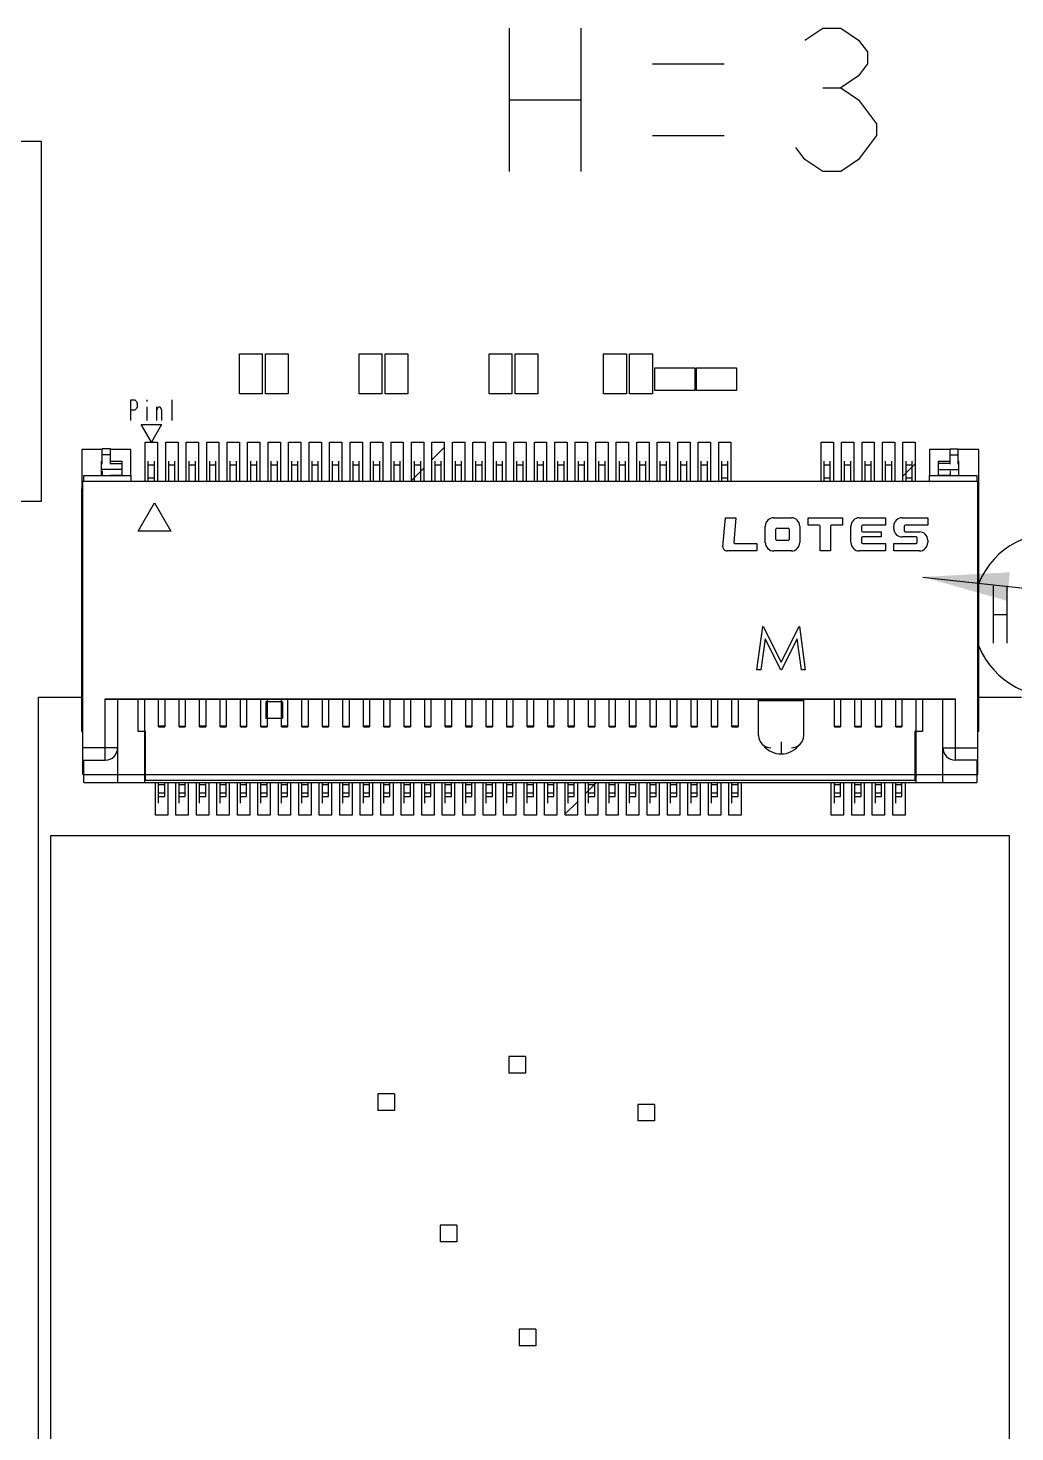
# Model space of a CAD drawing. Header units: millimetres. Extents: x 0 to 841, y 0 to 594.
# Drawn here: x 472.62 to 496.71, y 374.77 to 409.04 of the extents above; entities that cross this region are included whole.
import ezdxf

# ---------------------------------------------------------------- set-up
doc = ezdxf.new("R2010")
doc.units = ezdxf.units.MM
doc.header["$LTSCALE"] = 46.255
doc.layers.get('0').update_dxf_attribs({"linetype": 'CONTINUOUS'})
for name, color, linetype in [('ASSEM_MEM', 7, 'CONTINUOUS'), ('DETAIL', 7, 'CONTINUOUS'), ('TPC12_18', 7, 'CONTINUOUS'), ('TPC12_19', 7, 'CONTINUOUS'), ('TPC12_20', 7, 'CONTINUOUS'), ('TPC12_21', 7, 'CONTINUOUS'), ('TPC12_22', 7, 'CONTINUOUS'), ('TPC12_23', 7, 'CONTINUOUS')]:
    doc.layers.add(name, color=color, linetype=linetype)
doc.styles.get("Standard").update_dxf_attribs({"font": 'txt', "width": 0.8})
doc.dimstyles.get("Standard").update_dxf_attribs({"dimtxt": 3, "dimasz": 2.1, "dimexe": 2, "dimexo": 1, "dimtad": 1, "dimzin": 0, "dimdsep": 46, "dimtxsty": 'STANDARD', "dimblk": '_FILLED', "dimblk1": '_FILLED', "dimblk2": '_FILLED', "dimcen": 0.09, "dimazin": 0, "dimtol": 1, "dimtp": 0.01, "dimtm": 0.01, "dimtfac": 1, "dimtofl": 0, "dimtmove": 0, "dimatfit": 3, "dimldrblk": '_FILLED', "dimfxl": 1, "dimtolj": 1, "dimtzin": 0, "dimarcsym": 0})

# ---------------------------------------------------------------- blocks, each defined once
blk = doc.blocks.new('_FILLED')
at = {"color": 0, "linetype": 'BYBLOCK'}
blk.add_solid([(0, 0), (-1, 0.167), (-1, -0.167)], dxfattribs=at)

msp = doc.modelspace()

# ---------------------------------------------------------------- linework, layer by layer
at = {"layer": 'ASSEM_MEM', "color": 40, "linetype": 'CONTINUOUS'}
for p, q in [((484.367, 409.042), (484.367, 405.542)), ((486.117, 409.042), (486.117, 405.542)), ((491.586, 408.75), (492.023, 409.042)), ((492.023, 409.042), (492.461, 409.042)), ((492.461, 409.042), (492.898, 408.75)), ((492.898, 408.75), (493.117, 408.458)), ((487.867, 408.167), (489.617, 408.167)), ((493.117, 408.167), (492.898, 407.875)), ((493.117, 408.458), (493.117, 408.167)), ((492.898, 407.875), (492.461, 407.583)), ((492.023, 407.583), (492.461, 407.583)), ((492.461, 407.583), (492.898, 407.292)), ((484.367, 407.292), (486.117, 407.292)), ((492.898, 407.292), (493.336, 406.708)), ((493.336, 406.708), (493.336, 406.417)), ((487.867, 406.417), (489.617, 406.417)), ((491.586, 405.833), (491.367, 406.125)), ((493.336, 406.417), (492.898, 405.833)), ((492.023, 405.542), (491.586, 405.833)), ((492.898, 405.833), (492.461, 405.542)), ((492.461, 405.542), (492.023, 405.542)), ((475.132, 399.965), (475.228, 399.965)), ((475.132, 399.465), (475.132, 399.965)), ((475.228, 399.965), (475.267, 399.923)), ((475.267, 399.923), (475.286, 399.881)), ((475.517, 399.965), (475.517, 399.923)), ((476.132, 399.965), (476.132, 399.465)), ((475.228, 399.715), (475.132, 399.715)), ((475.267, 399.756), (475.228, 399.715)), ((475.286, 399.798), (475.267, 399.756)), ((475.286, 399.881), (475.286, 399.798)), ((475.517, 399.798), (475.517, 399.465)), ((475.767, 399.465), (475.767, 399.798)), ((475.767, 399.715), (475.805, 399.798)), ((475.805, 399.798), (475.844, 399.798)), ((475.844, 399.798), (475.882, 399.715)), ((475.882, 399.715), (475.882, 399.465)), ((496.186, 395.423), (496.186, 394.023)), ((496.519, 395.423), (496.519, 394.023)), ((496.186, 394.723), (496.519, 394.723))]:
    msp.add_line(p, q, dxfattribs=at)
at = {"layer": 'ASSEM_MEM', "color": 4, "linetype": 'CONTINUOUS'}
for p, q in [((469.637, 406.282), (472.937, 406.282)), ((472.937, 406.282), (472.937, 397.482)), ((475.382, 399.365), (475.882, 399.365)), ((475.632, 398.932), (475.382, 399.365)), ((475.882, 399.365), (475.632, 398.932)), ((475.482, 398.932), (475.782, 398.932)), ((475.482, 397.972), (475.482, 398.932)), ((475.782, 398.932), (475.782, 397.972)), ((475.982, 398.932), (476.282, 398.932)), ((475.982, 397.972), (475.982, 398.932)), ((476.282, 398.932), (476.282, 397.972)), ((476.482, 398.932), (476.782, 398.932)), ((476.482, 397.972), (476.482, 398.932)), ((476.782, 398.932), (476.782, 397.972)), ((476.982, 398.932), (477.282, 398.932)), ((476.982, 397.972), (476.982, 398.932)), ((477.282, 398.932), (477.282, 397.972)), ((477.482, 398.932), (477.782, 398.932)), ((477.482, 397.972), (477.482, 398.932)), ((477.782, 398.932), (477.782, 397.972)), ((477.982, 398.932), (478.282, 398.932)), ((477.982, 397.972), (477.982, 398.932)), ((478.282, 398.932), (478.282, 397.972)), ((478.482, 398.932), (478.782, 398.932)), ((478.482, 397.972), (478.482, 398.932)), ((478.782, 398.932), (478.782, 397.972)), ((478.982, 398.932), (479.282, 398.932)), ((478.982, 397.972), (478.982, 398.932)), ((479.282, 398.932), (479.282, 397.972)), ((479.482, 398.932), (479.782, 398.932)), ((479.482, 397.972), (479.482, 398.932)), ((479.782, 398.932), (479.782, 397.972)), ((479.982, 398.932), (480.282, 398.932)), ((479.982, 397.972), (479.982, 398.932)), ((480.282, 398.932), (480.282, 397.972)), ((480.482, 398.932), (480.782, 398.932)), ((480.482, 397.972), (480.482, 398.932)), ((480.782, 398.932), (480.782, 397.972)), ((480.982, 398.932), (481.282, 398.932)), ((480.982, 397.972), (480.982, 398.932)), ((481.282, 398.932), (481.282, 397.972)), ((481.482, 398.932), (481.782, 398.932)), ((481.482, 397.972), (481.482, 398.932)), ((481.782, 398.932), (481.782, 397.972)), ((481.982, 398.932), (482.282, 398.932)), ((481.982, 397.972), (481.982, 398.932)), ((482.282, 398.932), (482.282, 397.972)), ((482.482, 398.932), (482.782, 398.932)), ((482.482, 397.972), (482.482, 398.932)), ((482.782, 398.932), (482.782, 397.972)), ((482.982, 398.932), (483.282, 398.932)), ((482.982, 397.972), (482.982, 398.932)), ((483.282, 398.932), (483.282, 397.972)), ((483.482, 398.932), (483.782, 398.932)), ((483.482, 397.972), (483.482, 398.932)), ((483.782, 398.932), (483.782, 397.972)), ((483.982, 398.932), (484.282, 398.932)), ((483.982, 397.972), (483.982, 398.932)), ((484.282, 398.932), (484.282, 397.972)), ((484.482, 398.932), (484.782, 398.932)), ((484.482, 397.972), (484.482, 398.932)), ((484.782, 398.932), (484.782, 397.972)), ((484.982, 398.932), (485.282, 398.932)), ((484.982, 397.972), (484.982, 398.932)), ((485.282, 398.932), (485.282, 397.972)), ((485.482, 398.932), (485.782, 398.932)), ((485.482, 397.972), (485.482, 398.932)), ((485.782, 398.932), (485.782, 397.972)), ((485.982, 398.932), (486.282, 398.932)), ((485.982, 397.972), (485.982, 398.932)), ((486.282, 398.932), (486.282, 397.972)), ((486.482, 398.932), (486.782, 398.932)), ((486.482, 397.972), (486.482, 398.932)), ((486.782, 398.932), (486.782, 397.972)), ((486.982, 398.932), (487.282, 398.932)), ((486.982, 397.972), (486.982, 398.932)), ((487.282, 398.932), (487.282, 397.972)), ((487.482, 398.932), (487.782, 398.932)), ((487.482, 397.972), (487.482, 398.932)), ((487.782, 398.932), (487.782, 397.972)), ((487.982, 398.932), (488.282, 398.932)), ((487.982, 397.972), (487.982, 398.932)), ((488.282, 398.932), (488.282, 397.972)), ((488.482, 398.932), (488.782, 398.932)), ((488.482, 397.972), (488.482, 398.932)), ((488.782, 398.932), (488.782, 397.972)), ((488.982, 398.932), (489.282, 398.932)), ((488.982, 397.972), (488.982, 398.932)), ((489.282, 398.932), (489.282, 397.972)), ((489.482, 398.932), (489.782, 398.932)), ((489.482, 397.972), (489.482, 398.932)), ((489.782, 398.932), (489.782, 397.972)), ((491.982, 398.932), (492.282, 398.932)), ((491.982, 397.972), (491.982, 398.932)), ((492.282, 398.932), (492.282, 397.972)), ((492.482, 398.932), (492.782, 398.932)), ((492.482, 397.972), (492.482, 398.932)), ((492.782, 398.932), (492.782, 397.972)), ((492.982, 398.932), (493.282, 398.932)), ((492.982, 397.972), (492.982, 398.932)), ((493.282, 398.932), (493.282, 397.972)), ((493.482, 398.932), (493.782, 398.932)), ((493.482, 397.972), (493.482, 398.932)), ((493.782, 398.932), (493.782, 397.972)), ((493.982, 398.932), (494.282, 398.932)), ((493.982, 397.972), (493.982, 398.932)), ((494.282, 398.932), (494.282, 397.972)), ((474.432, 398.757), (473.932, 398.757)), ((473.932, 398.757), (473.932, 397.792)), ((475.132, 398.757), (474.632, 398.757)), ((475.132, 398.122), (475.132, 398.757)), ((495.132, 398.757), (494.632, 398.757)), ((494.632, 398.757), (494.632, 398.122)), ((495.832, 398.757), (495.332, 398.757)), ((495.832, 397.792), (495.832, 398.757)), ((472.937, 397.482), (469.637, 397.482)), ((472.877, 392.712), (473.957, 392.712)), ((472.877, 361.972), (472.877, 392.712)), ((495.807, 392.712), (496.877, 392.712)), ((475.732, 389.832), (475.732, 390.622)), ((476.032, 390.622), (476.032, 389.832)), ((476.232, 389.832), (476.232, 390.622)), ((476.532, 390.622), (476.532, 389.832)), ((476.732, 389.832), (476.732, 390.622)), ((477.032, 390.622), (477.032, 389.832)), ((477.232, 389.832), (477.232, 390.622)), ((477.532, 390.622), (477.532, 389.832)), ((477.732, 389.832), (477.732, 390.622)), ((478.032, 390.622), (478.032, 389.832)), ((478.232, 389.832), (478.232, 390.622)), ((478.532, 390.622), (478.532, 389.832)), ((478.732, 389.832), (478.732, 390.622)), ((479.032, 390.622), (479.032, 389.832)), ((479.232, 389.832), (479.232, 390.622)), ((479.532, 390.622), (479.532, 389.832)), ((479.732, 389.832), (479.732, 390.622)), ((480.032, 390.622), (480.032, 389.832)), ((480.232, 389.832), (480.232, 390.622)), ((480.532, 390.622), (480.532, 389.832)), ((480.732, 389.832), (480.732, 390.622)), ((481.032, 390.622), (481.032, 389.832)), ((481.232, 389.832), (481.232, 390.622)), ((481.532, 390.622), (481.532, 389.832)), ((481.732, 389.832), (481.732, 390.622)), ((482.032, 390.622), (482.032, 389.832)), ((482.232, 389.832), (482.232, 390.622)), ((482.532, 390.622), (482.532, 389.832)), ((482.732, 389.832), (482.732, 390.622)), ((483.032, 390.622), (483.032, 389.832)), ((483.232, 389.832), (483.232, 390.622)), ((483.532, 390.622), (483.532, 389.832)), ((483.732, 389.832), (483.732, 390.622)), ((484.032, 390.622), (484.032, 389.832)), ((484.232, 389.832), (484.232, 390.622)), ((484.532, 390.622), (484.532, 389.832)), ((484.732, 389.832), (484.732, 390.622)), ((485.032, 390.622), (485.032, 389.832)), ((485.232, 389.832), (485.232, 390.622)), ((485.532, 390.622), (485.532, 389.832)), ((485.732, 389.832), (485.732, 390.622)), ((486.032, 390.622), (486.032, 389.832)), ((486.232, 389.832), (486.232, 390.622)), ((486.532, 390.622), (486.532, 389.832)), ((486.732, 389.832), (486.732, 390.622)), ((487.032, 390.622), (487.032, 389.832)), ((487.232, 389.832), (487.232, 390.622)), ((487.532, 390.622), (487.532, 389.832)), ((487.732, 389.832), (487.732, 390.622)), ((488.032, 390.622), (488.032, 389.832)), ((488.232, 389.832), (488.232, 390.622)), ((488.532, 390.622), (488.532, 389.832)), ((488.732, 389.832), (488.732, 390.622)), ((489.032, 390.622), (489.032, 389.832)), ((489.232, 389.832), (489.232, 390.622)), ((489.532, 390.622), (489.532, 389.832)), ((489.732, 389.832), (489.732, 390.622)), ((490.032, 390.622), (490.032, 389.832)), ((492.232, 389.832), (492.232, 390.622)), ((492.532, 390.622), (492.532, 389.832)), ((492.732, 389.832), (492.732, 390.622)), ((493.032, 390.622), (493.032, 389.832)), ((493.232, 389.832), (493.232, 390.622)), ((493.532, 390.622), (493.532, 389.832)), ((493.732, 389.832), (493.732, 390.622)), ((494.032, 390.622), (494.032, 389.832)), ((476.032, 389.832), (475.732, 389.832)), ((476.532, 389.832), (476.232, 389.832)), ((477.032, 389.832), (476.732, 389.832)), ((477.532, 389.832), (477.232, 389.832)), ((478.032, 389.832), (477.732, 389.832)), ((478.532, 389.832), (478.232, 389.832)), ((479.032, 389.832), (478.732, 389.832)), ((479.532, 389.832), (479.232, 389.832)), ((480.032, 389.832), (479.732, 389.832)), ((480.532, 389.832), (480.232, 389.832)), ((481.032, 389.832), (480.732, 389.832)), ((481.532, 389.832), (481.232, 389.832)), ((482.032, 389.832), (481.732, 389.832)), ((482.532, 389.832), (482.232, 389.832)), ((483.032, 389.832), (482.732, 389.832)), ((483.532, 389.832), (483.232, 389.832)), ((484.032, 389.832), (483.732, 389.832)), ((484.532, 389.832), (484.232, 389.832)), ((485.032, 389.832), (484.732, 389.832)), ((485.532, 389.832), (485.232, 389.832)), ((486.032, 389.832), (485.732, 389.832)), ((486.532, 389.832), (486.232, 389.832)), ((487.032, 389.832), (486.732, 389.832)), ((487.532, 389.832), (487.232, 389.832)), ((488.032, 389.832), (487.732, 389.832)), ((488.532, 389.832), (488.232, 389.832)), ((489.032, 389.832), (488.732, 389.832)), ((489.532, 389.832), (489.232, 389.832)), ((490.032, 389.832), (489.732, 389.832)), ((492.532, 389.832), (492.232, 389.832)), ((493.032, 389.832), (492.732, 389.832)), ((493.532, 389.832), (493.232, 389.832)), ((494.032, 389.832), (493.732, 389.832)), ((473.177, 389.332), (496.577, 389.332)), ((473.177, 368.332), (473.177, 389.332)), ((496.577, 389.332), (496.577, 368.332))]:
    msp.add_line(p, q, dxfattribs=at)
at = {"layer": 'ASSEM_MEM', "color": 7, "linetype": 'CONTINUOUS'}
for p, q in [((477.78, 401.089), (478.339, 401.089)), ((477.78, 400.111), (477.78, 401.089)), ((478.339, 401.089), (478.339, 400.111)), ((478.415, 401.089), (478.974, 401.089)), ((478.415, 400.111), (478.415, 401.089)), ((478.974, 401.089), (478.974, 400.111)), ((480.701, 401.089), (481.26, 401.089)), ((480.701, 400.111), (480.701, 401.089)), ((481.26, 401.089), (481.26, 400.111)), ((481.336, 401.089), (481.895, 401.089)), ((481.336, 400.111), (481.336, 401.089)), ((481.895, 401.089), (481.895, 400.111)), ((483.876, 401.089), (484.435, 401.089)), ((483.876, 400.111), (483.876, 401.089)), ((484.435, 401.089), (484.435, 400.111)), ((484.511, 401.089), (485.07, 401.089)), ((484.511, 400.111), (484.511, 401.089)), ((485.07, 401.089), (485.07, 400.111)), ((486.67, 401.089), (487.229, 401.089)), ((486.67, 400.111), (486.67, 401.089)), ((487.229, 401.089), (487.229, 400.111)), ((487.305, 401.089), (487.864, 401.089)), ((487.305, 400.111), (487.305, 401.089)), ((487.864, 401.089), (487.864, 400.111)), ((487.921, 400.752), (488.899, 400.752)), ((487.921, 400.193), (487.921, 400.752)), ((488.899, 400.752), (488.899, 400.193)), ((488.937, 400.752), (489.915, 400.752)), ((488.937, 400.193), (488.937, 400.752)), ((489.915, 400.752), (489.915, 400.193)), ((478.339, 400.111), (477.78, 400.111)), ((478.974, 400.111), (478.415, 400.111)), ((481.26, 400.111), (480.701, 400.111)), ((481.895, 400.111), (481.336, 400.111)), ((484.435, 400.111), (483.876, 400.111)), ((485.07, 400.111), (484.511, 400.111)), ((487.229, 400.111), (486.67, 400.111)), ((487.864, 400.111), (487.305, 400.111)), ((488.899, 400.193), (487.921, 400.193)), ((489.915, 400.193), (488.937, 400.193)), ((474.632, 398.772), (474.432, 398.772)), ((474.432, 398.396), (474.432, 398.772)), ((474.632, 398.396), (474.632, 398.772)), ((495.132, 398.772), (495.332, 398.772)), ((495.132, 398.396), (495.132, 398.772)), ((495.332, 398.396), (495.332, 398.772)), ((474.415, 398.472), (474.432, 398.472)), ((474.415, 398.122), (474.415, 398.472)), ((474.432, 398.23), (474.432, 398.122)), ((474.632, 398.472), (474.915, 398.472)), ((474.915, 398.122), (474.915, 398.472)), ((475.557, 397.972), (475.557, 398.472)), ((475.707, 397.972), (475.707, 398.472)), ((476.057, 397.972), (476.057, 398.472)), ((476.207, 397.972), (476.207, 398.472)), ((476.557, 397.972), (476.557, 398.472)), ((476.707, 397.972), (476.707, 398.472)), ((477.057, 397.972), (477.057, 398.472)), ((477.207, 397.972), (477.207, 398.472)), ((477.557, 397.972), (477.557, 398.472)), ((477.707, 397.972), (477.707, 398.472)), ((478.057, 397.972), (478.057, 398.472)), ((478.207, 397.972), (478.207, 398.472)), ((478.557, 397.972), (478.557, 398.472)), ((478.707, 397.972), (478.707, 398.472)), ((479.057, 397.972), (479.057, 398.472)), ((479.207, 397.972), (479.207, 398.472)), ((479.557, 397.972), (479.557, 398.472)), ((479.707, 397.972), (479.707, 398.472)), ((480.057, 397.972), (480.057, 398.472)), ((480.207, 397.972), (480.207, 398.472)), ((480.557, 397.972), (480.557, 398.472)), ((480.707, 397.972), (480.707, 398.472)), ((481.057, 397.972), (481.057, 398.472)), ((481.207, 397.972), (481.207, 398.472)), ((481.557, 397.972), (481.557, 398.472)), ((481.707, 397.972), (481.707, 398.472)), ((482.057, 397.972), (482.057, 398.472)), ((482.207, 397.972), (482.207, 398.472)), ((482.557, 397.972), (482.557, 398.472)), ((482.707, 397.972), (482.707, 398.472)), ((483.057, 397.972), (483.057, 398.472)), ((483.207, 397.972), (483.207, 398.472)), ((483.557, 397.972), (483.557, 398.472)), ((483.707, 397.972), (483.707, 398.472)), ((484.057, 397.972), (484.057, 398.472)), ((484.207, 397.972), (484.207, 398.472)), ((484.557, 397.972), (484.557, 398.472)), ((484.707, 397.972), (484.707, 398.472)), ((485.057, 397.972), (485.057, 398.472)), ((485.207, 397.972), (485.207, 398.472)), ((485.557, 397.972), (485.557, 398.472)), ((485.707, 397.972), (485.707, 398.472)), ((486.057, 397.972), (486.057, 398.472)), ((486.207, 397.972), (486.207, 398.472)), ((486.557, 397.972), (486.557, 398.472)), ((486.707, 397.972), (486.707, 398.472)), ((487.057, 397.972), (487.057, 398.472)), ((487.207, 397.972), (487.207, 398.472)), ((487.557, 397.972), (487.557, 398.472)), ((487.707, 397.972), (487.707, 398.472)), ((488.057, 397.972), (488.057, 398.472)), ((488.207, 397.972), (488.207, 398.472)), ((488.557, 397.972), (488.557, 398.472)), ((488.707, 397.972), (488.707, 398.472)), ((489.057, 397.972), (489.057, 398.472)), ((489.207, 397.972), (489.207, 398.472)), ((489.557, 397.972), (489.557, 398.472)), ((489.707, 397.972), (489.707, 398.472)), ((492.057, 397.972), (492.057, 398.472)), ((492.207, 397.972), (492.207, 398.472)), ((492.557, 397.972), (492.557, 398.472)), ((492.707, 397.972), (492.707, 398.472)), ((493.057, 397.972), (493.057, 398.472)), ((493.207, 397.972), (493.207, 398.472)), ((493.557, 397.972), (493.557, 398.472)), ((493.707, 397.972), (493.707, 398.472)), ((494.057, 397.972), (494.057, 398.472)), ((494.207, 397.972), (494.207, 398.472)), ((494.845, 398.472), (495.132, 398.472)), ((494.845, 398.122), (494.845, 398.472)), ((495.132, 398.23), (495.132, 398.122)), ((495.332, 398.472), (495.345, 398.472)), ((495.345, 398.122), (495.345, 398.472)), ((495.807, 397.972), (473.957, 397.972)), ((473.957, 390.822), (473.957, 397.972)), ((473.982, 398.122), (475.132, 398.122)), ((473.982, 397.972), (473.982, 398.122)), ((475.132, 398.122), (475.132, 397.972)), ((494.632, 398.122), (495.782, 398.122)), ((494.632, 397.972), (494.632, 398.122)), ((495.332, 398.122), (495.332, 398.126)), ((495.782, 398.122), (495.782, 397.972)), ((495.807, 390.822), (495.807, 397.972)), ((473.932, 397.792), (473.957, 397.792)), ((473.932, 391.872), (473.932, 397.792)), ((495.807, 397.792), (495.832, 397.792)), ((495.832, 391.872), (495.832, 397.792)), ((475.306, 396.763), (475.706, 397.455)), ((475.706, 397.455), (476.106, 396.763)), ((489.587, 396.385), (489.648, 397.087)), ((489.648, 397.087), (489.904, 397.087)), ((489.904, 397.087), (489.851, 396.483)), ((490.621, 396.482), (490.621, 396.882)), ((490.826, 397.087), (491.256, 397.087)), ((491.461, 396.882), (491.461, 396.482)), ((491.666, 397.087), (492.506, 397.087)), ((491.666, 396.907), (491.666, 397.087)), ((491.934, 396.907), (491.666, 396.907)), ((491.959, 396.277), (491.959, 396.882)), ((492.214, 396.882), (492.214, 396.277)), ((492.506, 396.907), (492.239, 396.907)), ((492.506, 397.087), (492.506, 396.907)), ((492.711, 396.482), (492.711, 396.882)), ((492.916, 397.087), (493.551, 397.087)), ((492.966, 396.882), (492.966, 396.769)), ((493.551, 396.907), (492.991, 396.907)), ((493.551, 397.087), (493.551, 396.907)), ((493.756, 396.824), (493.756, 396.882)), ((493.961, 397.087), (494.586, 397.087)), ((494.011, 396.882), (494.011, 396.769)), ((494.586, 396.907), (494.036, 396.907)), ((494.586, 397.087), (494.586, 396.907)), ((476.106, 396.763), (475.306, 396.763)), ((490.876, 396.557), (490.876, 396.807)), ((490.901, 396.832), (491.181, 396.832)), ((491.181, 396.532), (490.901, 396.532)), ((491.206, 396.807), (491.206, 396.557)), ((492.966, 396.594), (492.966, 396.482)), ((492.991, 396.744), (493.451, 396.744)), ((493.451, 396.619), (492.991, 396.619)), ((493.451, 396.744), (493.451, 396.619)), ((494.306, 396.619), (493.961, 396.619)), ((494.036, 396.744), (494.381, 396.744)), ((494.331, 396.482), (494.331, 396.594)), ((494.586, 396.539), (494.586, 396.482)), ((490.416, 396.277), (489.686, 396.277)), ((489.876, 396.457), (490.416, 396.457)), ((490.416, 396.457), (490.416, 396.277)), ((491.256, 396.277), (490.826, 396.277)), ((492.214, 396.277), (491.959, 396.277)), ((493.551, 396.277), (492.916, 396.277)), ((492.991, 396.457), (493.551, 396.457)), ((493.551, 396.457), (493.551, 396.277)), ((493.756, 396.457), (494.306, 396.457)), ((493.756, 396.277), (493.756, 396.457)), ((494.381, 396.277), (493.756, 396.277)), ((473.957, 394.862), (473.932, 394.862)), ((495.807, 394.862), (495.832, 394.862)), ((490.417, 393.372), (490.557, 394.43)), ((490.614, 394.135), (490.513, 393.372)), ((490.557, 394.43), (490.57, 394.43)), ((490.57, 394.43), (491.007, 393.562)), ((490.997, 393.372), (490.614, 394.135)), ((491.007, 393.562), (491.443, 394.43)), ((491.401, 394.133), (491.019, 393.372)), ((491.502, 393.372), (491.401, 394.133)), ((491.443, 394.43), (491.457, 394.43)), ((491.457, 394.43), (491.597, 393.372)), ((490.513, 393.372), (490.417, 393.372)), ((491.019, 393.372), (490.997, 393.372)), ((491.597, 393.372), (491.502, 393.372)), ((473.932, 392.662), (473.957, 392.662)), ((474.507, 392.672), (495.257, 392.672)), ((474.507, 392.662), (495.257, 392.662)), ((474.807, 392.662), (474.807, 390.622)), ((475.305, 391.872), (475.305, 392.662)), ((475.472, 390.622), (475.472, 392.662)), ((475.807, 391.988), (475.807, 392.662)), ((475.957, 392.662), (475.957, 391.988)), ((476.307, 391.988), (476.307, 392.662)), ((476.457, 392.662), (476.457, 391.988)), ((476.807, 391.988), (476.807, 392.662)), ((476.957, 392.662), (476.957, 391.988)), ((477.307, 391.988), (477.307, 392.662)), ((477.457, 392.662), (477.457, 391.988)), ((477.807, 391.988), (477.807, 392.662)), ((477.957, 392.662), (477.957, 391.988)), ((478.307, 391.988), (478.307, 392.662)), ((478.457, 392.662), (478.457, 391.988)), ((478.807, 391.988), (478.807, 392.662)), ((478.957, 392.662), (478.957, 391.988)), ((479.307, 391.988), (479.307, 392.662)), ((479.457, 392.662), (479.457, 391.988)), ((479.807, 391.988), (479.807, 392.662)), ((479.957, 392.662), (479.957, 391.988)), ((480.307, 391.988), (480.307, 392.662)), ((480.457, 392.662), (480.457, 391.988)), ((480.807, 391.988), (480.807, 392.662)), ((480.957, 392.662), (480.957, 391.988)), ((481.307, 391.988), (481.307, 392.662)), ((481.457, 392.662), (481.457, 391.988)), ((481.807, 391.988), (481.807, 392.662)), ((481.957, 392.662), (481.957, 391.988)), ((482.307, 391.988), (482.307, 392.662)), ((482.457, 392.662), (482.457, 391.988)), ((482.807, 391.988), (482.807, 392.662)), ((482.957, 392.662), (482.957, 391.988)), ((483.307, 391.988), (483.307, 392.662)), ((483.457, 392.662), (483.457, 391.988)), ((483.807, 391.988), (483.807, 392.662)), ((483.957, 392.662), (483.957, 391.988)), ((484.307, 391.988), (484.307, 392.662)), ((484.457, 392.662), (484.457, 391.988)), ((484.807, 391.988), (484.807, 392.662)), ((484.957, 392.662), (484.957, 391.988)), ((485.307, 391.988), (485.307, 392.662)), ((485.457, 392.662), (485.457, 391.988)), ((485.807, 391.988), (485.807, 392.662)), ((485.957, 392.662), (485.957, 391.988)), ((486.307, 391.988), (486.307, 392.662)), ((486.457, 392.662), (486.457, 391.988)), ((486.807, 391.988), (486.807, 392.662)), ((486.957, 392.662), (486.957, 391.988)), ((487.307, 391.988), (487.307, 392.662)), ((487.457, 392.662), (487.457, 391.988)), ((487.807, 391.988), (487.807, 392.662)), ((487.957, 392.662), (487.957, 391.988)), ((488.307, 391.988), (488.307, 392.662)), ((488.457, 392.662), (488.457, 391.988)), ((488.807, 391.988), (488.807, 392.662)), ((488.957, 392.662), (488.957, 391.988)), ((489.307, 391.988), (489.307, 392.662)), ((489.457, 392.662), (489.457, 391.988)), ((489.807, 391.988), (489.807, 392.662)), ((489.957, 392.662), (489.957, 391.988)), ((490.008, 392.662), (490.008, 392.672)), ((490.457, 391.772), (490.457, 392.662)), ((491.557, 391.772), (491.557, 392.662)), ((492.008, 392.672), (492.008, 392.662)), ((492.307, 391.988), (492.307, 392.662)), ((492.457, 392.662), (492.457, 391.988)), ((492.807, 391.988), (492.807, 392.662)), ((492.957, 392.662), (492.957, 391.988)), ((493.307, 391.988), (493.307, 392.662)), ((493.457, 392.662), (493.457, 391.988)), ((493.807, 391.988), (493.807, 392.662)), ((493.957, 392.662), (493.957, 391.988)), ((494.292, 392.662), (494.292, 390.622)), ((494.46, 392.662), (494.46, 391.872)), ((494.957, 390.622), (494.957, 392.662)), ((495.807, 392.662), (495.832, 392.662)), ((473.932, 391.872), (473.957, 391.872)), ((475.487, 391.872), (475.305, 391.872)), ((475.487, 390.672), (475.487, 391.872)), ((475.807, 391.988), (475.957, 391.988)), ((476.307, 391.988), (476.457, 391.988)), ((476.807, 391.988), (476.957, 391.988)), ((477.307, 391.988), (477.457, 391.988)), ((477.807, 391.988), (477.957, 391.988)), ((478.307, 391.988), (478.457, 391.988)), ((478.807, 391.988), (478.957, 391.988)), ((479.307, 391.988), (479.457, 391.988)), ((479.807, 391.988), (479.957, 391.988)), ((480.307, 391.988), (480.457, 391.988)), ((480.807, 391.988), (480.957, 391.988)), ((481.307, 391.988), (481.457, 391.988)), ((481.807, 391.988), (481.957, 391.988)), ((482.307, 391.988), (482.457, 391.988)), ((482.807, 391.988), (482.957, 391.988)), ((483.307, 391.988), (483.457, 391.988)), ((483.807, 391.988), (483.957, 391.988)), ((484.307, 391.988), (484.457, 391.988)), ((484.807, 391.988), (484.957, 391.988)), ((485.307, 391.988), (485.457, 391.988)), ((485.807, 391.988), (485.957, 391.988)), ((486.307, 391.988), (486.457, 391.988)), ((486.807, 391.988), (486.957, 391.988)), ((487.307, 391.988), (487.457, 391.988)), ((487.807, 391.988), (487.957, 391.988)), ((488.307, 391.988), (488.457, 391.988)), ((488.807, 391.988), (488.957, 391.988)), ((489.307, 391.988), (489.457, 391.988)), ((489.807, 391.988), (489.957, 391.988)), ((492.307, 391.988), (492.457, 391.988)), ((492.807, 391.988), (492.957, 391.988)), ((493.307, 391.988), (493.457, 391.988)), ((493.807, 391.988), (493.957, 391.988)), ((494.46, 391.872), (494.267, 391.872)), ((494.267, 391.872), (494.267, 390.672)), ((495.832, 391.872), (495.807, 391.872)), ((473.957, 391.172), (474.507, 391.172)), ((473.982, 390.622), (473.982, 391.172)), ((495.807, 391.172), (495.257, 391.172)), ((495.782, 391.172), (495.782, 390.622)), ((473.957, 390.822), (495.807, 390.822)), ((494.267, 390.672), (475.487, 390.672)), ((473.982, 390.622), (495.782, 390.622)), ((475.807, 390.122), (475.807, 390.622)), ((475.957, 390.572), (475.807, 390.572)), ((475.957, 390.28), (475.957, 390.622)), ((476.307, 390.122), (476.307, 390.622)), ((476.457, 390.572), (476.307, 390.572)), ((476.457, 390.28), (476.457, 390.622)), ((476.807, 390.122), (476.807, 390.622)), ((476.957, 390.572), (476.807, 390.572)), ((476.957, 390.28), (476.957, 390.622)), ((477.307, 390.122), (477.307, 390.622)), ((477.457, 390.572), (477.307, 390.572)), ((477.457, 390.28), (477.457, 390.622)), ((477.807, 390.122), (477.807, 390.622)), ((477.957, 390.572), (477.807, 390.572)), ((477.957, 390.28), (477.957, 390.622)), ((478.307, 390.122), (478.307, 390.622)), ((478.457, 390.572), (478.307, 390.572)), ((478.457, 390.28), (478.457, 390.622)), ((478.807, 390.122), (478.807, 390.622)), ((478.957, 390.572), (478.807, 390.572)), ((478.957, 390.28), (478.957, 390.622)), ((479.307, 390.122), (479.307, 390.622)), ((479.457, 390.572), (479.307, 390.572)), ((479.457, 390.28), (479.457, 390.622)), ((479.807, 390.122), (479.807, 390.622)), ((479.957, 390.572), (479.807, 390.572)), ((479.957, 390.28), (479.957, 390.622)), ((480.307, 390.122), (480.307, 390.622)), ((480.457, 390.572), (480.307, 390.572)), ((480.457, 390.28), (480.457, 390.622)), ((480.807, 390.122), (480.807, 390.622)), ((480.957, 390.572), (480.807, 390.572)), ((480.957, 390.28), (480.957, 390.622)), ((481.307, 390.122), (481.307, 390.622)), ((481.457, 390.572), (481.307, 390.572)), ((481.457, 390.28), (481.457, 390.622)), ((481.807, 390.122), (481.807, 390.622)), ((481.957, 390.572), (481.807, 390.572)), ((481.957, 390.28), (481.957, 390.622)), ((482.307, 390.122), (482.307, 390.622)), ((482.457, 390.572), (482.307, 390.572)), ((482.457, 390.28), (482.457, 390.622)), ((482.807, 390.122), (482.807, 390.622)), ((482.957, 390.572), (482.807, 390.572)), ((482.957, 390.28), (482.957, 390.622)), ((483.307, 390.122), (483.307, 390.622)), ((483.457, 390.572), (483.307, 390.572)), ((483.457, 390.28), (483.457, 390.622)), ((483.807, 390.122), (483.807, 390.622)), ((483.957, 390.572), (483.807, 390.572)), ((483.957, 390.28), (483.957, 390.622)), ((484.307, 390.122), (484.307, 390.622)), ((484.457, 390.572), (484.307, 390.572)), ((484.457, 390.28), (484.457, 390.622)), ((484.807, 390.122), (484.807, 390.622)), ((484.957, 390.572), (484.807, 390.572)), ((484.957, 390.28), (484.957, 390.622)), ((485.307, 390.122), (485.307, 390.622)), ((485.457, 390.572), (485.307, 390.572)), ((485.457, 390.28), (485.457, 390.622)), ((485.807, 390.122), (485.807, 390.622)), ((485.957, 390.572), (485.807, 390.572)), ((485.957, 390.28), (485.957, 390.622)), ((486.307, 390.122), (486.307, 390.622)), ((486.457, 390.572), (486.307, 390.572)), ((486.457, 390.28), (486.457, 390.622)), ((486.807, 390.122), (486.807, 390.622)), ((486.957, 390.572), (486.807, 390.572)), ((486.957, 390.28), (486.957, 390.622)), ((487.307, 390.122), (487.307, 390.622)), ((487.457, 390.572), (487.307, 390.572)), ((487.457, 390.28), (487.457, 390.622)), ((487.807, 390.122), (487.807, 390.622)), ((487.957, 390.572), (487.807, 390.572)), ((487.957, 390.28), (487.957, 390.622)), ((488.307, 390.122), (488.307, 390.622)), ((488.457, 390.572), (488.307, 390.572)), ((488.457, 390.28), (488.457, 390.622)), ((488.807, 390.122), (488.807, 390.622)), ((488.957, 390.572), (488.807, 390.572)), ((488.957, 390.28), (488.957, 390.622)), ((489.307, 390.122), (489.307, 390.622)), ((489.457, 390.572), (489.307, 390.572)), ((489.457, 390.28), (489.457, 390.622)), ((489.807, 390.122), (489.807, 390.622)), ((489.957, 390.572), (489.807, 390.572)), ((489.957, 390.28), (489.957, 390.622)), ((492.307, 390.122), (492.307, 390.622)), ((492.457, 390.572), (492.307, 390.572)), ((492.457, 390.28), (492.457, 390.622)), ((492.807, 390.122), (492.807, 390.622)), ((492.957, 390.572), (492.807, 390.572)), ((492.957, 390.28), (492.957, 390.622)), ((493.307, 390.122), (493.307, 390.622)), ((493.457, 390.572), (493.307, 390.572)), ((493.457, 390.28), (493.457, 390.622)), ((493.807, 390.122), (493.807, 390.622)), ((493.957, 390.572), (493.807, 390.572)), ((493.957, 390.28), (493.957, 390.622))]:
    msp.add_line(p, q, dxfattribs=at)
at = {"layer": 'ASSEM_MEM', "color": 9, "linetype": 'CONTINUOUS'}
for p, q in [((474.632, 398.622), (474.432, 398.622)), ((495.132, 398.622), (495.332, 398.622)), ((474.415, 398.41), (474.432, 398.41)), ((474.915, 398.265), (474.415, 398.265)), ((474.632, 398.41), (474.915, 398.41)), ((475.707, 398.372), (475.557, 398.372)), ((476.207, 398.372), (476.057, 398.372)), ((476.707, 398.372), (476.557, 398.372)), ((477.207, 398.372), (477.057, 398.372)), ((477.707, 398.372), (477.557, 398.372)), ((478.207, 398.372), (478.057, 398.372)), ((478.707, 398.372), (478.557, 398.372)), ((479.207, 398.372), (479.057, 398.372)), ((479.707, 398.372), (479.557, 398.372)), ((480.207, 398.372), (480.057, 398.372)), ((480.707, 398.372), (480.557, 398.372)), ((481.207, 398.372), (481.057, 398.372)), ((481.707, 398.372), (481.557, 398.372)), ((482.207, 398.372), (482.057, 398.372)), ((482.707, 398.372), (482.557, 398.372)), ((483.207, 398.372), (483.057, 398.372)), ((483.707, 398.372), (483.557, 398.372)), ((484.207, 398.372), (484.057, 398.372)), ((484.707, 398.372), (484.557, 398.372)), ((485.207, 398.372), (485.057, 398.372)), ((485.707, 398.372), (485.557, 398.372)), ((486.207, 398.372), (486.057, 398.372)), ((486.707, 398.372), (486.557, 398.372)), ((487.207, 398.372), (487.057, 398.372)), ((487.707, 398.372), (487.557, 398.372)), ((488.207, 398.372), (488.057, 398.372)), ((488.707, 398.372), (488.557, 398.372)), ((489.207, 398.372), (489.057, 398.372)), ((489.707, 398.372), (489.557, 398.372)), ((492.207, 398.372), (492.057, 398.372)), ((492.707, 398.372), (492.557, 398.372)), ((493.207, 398.372), (493.057, 398.372)), ((493.707, 398.372), (493.557, 398.372)), ((494.207, 398.372), (494.057, 398.372)), ((495.132, 398.41), (494.845, 398.41)), ((494.845, 398.265), (495.345, 398.265)), ((495.345, 398.41), (495.332, 398.41)), ((474.415, 398.126), (474.432, 398.126)), ((474.632, 398.126), (474.915, 398.126)), ((475.707, 398.058), (475.557, 398.058)), ((489.707, 398.058), (489.557, 398.058)), ((492.207, 398.058), (492.057, 398.058)), ((494.207, 398.058), (494.057, 398.058)), ((494.845, 398.126), (495.132, 398.126)), ((495.332, 398.126), (495.345, 398.126)), ((473.932, 392.612), (473.957, 392.612)), ((474.507, 391.172), (474.507, 392.672)), ((491.557, 392.622), (490.457, 392.622)), ((495.257, 392.672), (495.257, 391.172)), ((495.832, 392.612), (495.807, 392.612)), ((475.957, 391.998), (475.807, 391.998)), ((476.307, 391.998), (476.457, 391.998)), ((476.957, 391.998), (476.807, 391.998)), ((477.457, 391.998), (477.307, 391.998)), ((477.807, 391.998), (477.957, 391.998)), ((478.307, 391.998), (478.457, 391.998)), ((478.957, 391.998), (478.807, 391.998)), ((479.307, 391.998), (479.457, 391.998)), ((479.807, 391.998), (479.957, 391.998)), ((480.307, 391.998), (480.457, 391.998)), ((480.957, 391.998), (480.807, 391.998)), ((481.307, 391.998), (481.457, 391.998)), ((481.807, 391.998), (481.957, 391.998)), ((482.307, 391.998), (482.457, 391.998)), ((482.957, 391.998), (482.807, 391.998)), ((483.457, 391.998), (483.307, 391.998)), ((483.807, 391.998), (483.957, 391.998)), ((484.307, 391.998), (484.457, 391.998)), ((484.957, 391.998), (484.807, 391.998)), ((485.457, 391.998), (485.307, 391.998)), ((485.957, 391.998), (485.807, 391.998)), ((486.307, 391.998), (486.457, 391.998)), ((486.807, 391.998), (486.957, 391.998)), ((487.457, 391.998), (487.307, 391.998)), ((487.807, 391.998), (487.957, 391.998)), ((488.457, 391.998), (488.307, 391.998)), ((488.807, 391.998), (488.957, 391.998)), ((489.307, 391.998), (489.457, 391.998)), ((489.957, 391.998), (489.807, 391.998)), ((492.307, 391.998), (492.457, 391.998)), ((492.807, 391.998), (492.957, 391.998)), ((493.307, 391.998), (493.457, 391.998)), ((493.807, 391.998), (493.957, 391.998)), ((474.807, 391.472), (473.957, 391.472)), ((494.957, 391.472), (495.807, 391.472)), ((475.807, 390.372), (475.957, 390.372)), ((476.307, 390.372), (476.457, 390.372)), ((476.807, 390.372), (476.957, 390.372)), ((477.307, 390.372), (477.457, 390.372)), ((477.807, 390.372), (477.957, 390.372)), ((478.307, 390.372), (478.457, 390.372)), ((478.807, 390.372), (478.957, 390.372)), ((479.307, 390.372), (479.457, 390.372)), ((479.807, 390.372), (479.957, 390.372)), ((480.307, 390.372), (480.457, 390.372)), ((480.807, 390.372), (480.957, 390.372)), ((481.307, 390.372), (481.457, 390.372)), ((481.807, 390.372), (481.957, 390.372)), ((482.307, 390.372), (482.457, 390.372)), ((482.807, 390.372), (482.957, 390.372)), ((483.307, 390.372), (483.457, 390.372)), ((483.807, 390.372), (483.957, 390.372)), ((484.307, 390.372), (484.457, 390.372)), ((484.807, 390.372), (484.957, 390.372)), ((485.307, 390.372), (485.457, 390.372)), ((485.807, 390.372), (485.957, 390.372)), ((486.307, 390.372), (486.457, 390.372)), ((486.807, 390.372), (486.957, 390.372)), ((487.307, 390.372), (487.457, 390.372)), ((487.807, 390.372), (487.957, 390.372)), ((488.307, 390.372), (488.457, 390.372)), ((488.807, 390.372), (488.957, 390.372)), ((489.307, 390.372), (489.457, 390.372)), ((489.807, 390.372), (489.957, 390.372)), ((492.307, 390.372), (492.457, 390.372)), ((492.807, 390.372), (492.957, 390.372)), ((493.307, 390.372), (493.457, 390.372)), ((493.807, 390.372), (493.957, 390.372)), ((475.807, 390.28), (475.957, 390.28)), ((476.307, 390.28), (476.457, 390.28)), ((476.807, 390.28), (476.957, 390.28)), ((477.307, 390.28), (477.457, 390.28)), ((477.807, 390.28), (477.957, 390.28)), ((478.307, 390.28), (478.457, 390.28)), ((478.807, 390.28), (478.957, 390.28)), ((479.307, 390.28), (479.457, 390.28)), ((479.807, 390.28), (479.957, 390.28)), ((480.307, 390.28), (480.457, 390.28)), ((480.807, 390.28), (480.957, 390.28)), ((481.307, 390.28), (481.457, 390.28)), ((481.807, 390.28), (481.957, 390.28)), ((482.307, 390.28), (482.457, 390.28)), ((482.807, 390.28), (482.957, 390.28)), ((483.307, 390.28), (483.457, 390.28)), ((483.807, 390.28), (483.957, 390.28)), ((484.307, 390.28), (484.457, 390.28)), ((484.807, 390.28), (484.957, 390.28)), ((485.307, 390.28), (485.457, 390.28)), ((485.807, 390.28), (485.957, 390.28)), ((486.307, 390.28), (486.457, 390.28)), ((486.807, 390.28), (486.957, 390.28)), ((487.307, 390.28), (487.457, 390.28)), ((487.807, 390.28), (487.957, 390.28)), ((488.307, 390.28), (488.457, 390.28)), ((488.807, 390.28), (488.957, 390.28)), ((489.307, 390.28), (489.457, 390.28)), ((489.807, 390.28), (489.957, 390.28)), ((492.307, 390.28), (492.457, 390.28)), ((492.807, 390.28), (492.957, 390.28)), ((493.307, 390.28), (493.457, 390.28)), ((493.807, 390.28), (493.957, 390.28))]:
    msp.add_line(p, q, dxfattribs=at)
at = {"layer": 'ASSEM_MEM', "color": 2, "linetype": 'CONTINUOUS'}
for p, q in [((482.482, 398.5), (482.782, 398.8)), ((481.982, 398), (482.282, 398.3)), ((493.982, 398.107), (494.282, 398.407)), ((486.232, 390.357), (486.497, 390.622)), ((485.732, 389.857), (486.032, 390.157))]:
    msp.add_line(p, q, dxfattribs=at)
at = {"layer": 'ASSEM_MEM', "color": 3, "linetype": 'CONTINUOUS'}
for p, q in [((491.006, 391.622), (491.006, 391.322)), ((491.008, 391.622), (491.008, 391.322)), ((491.008, 391.322), (491.006, 391.322))]:
    msp.add_line(p, q, dxfattribs=at)
at = {"layer": 'ASSEM_MEM', "color": 7, "linetype": 'CONTINUOUS'}
for centre, radius, start, end in [((490.826, 396.882), 0.205, 90, 180), ((491.256, 396.882), 0.205, 0, 90), ((491.934, 396.882), 0.025, 0, 90), ((492.239, 396.882), 0.025, 90, 180.0006), ((492.916, 396.882), 0.205, 90, 180), ((492.991, 396.882), 0.025, 90, 180), ((493.961, 396.882), 0.205, 90, 180), ((494.036, 396.882), 0.025, 90, 180), ((490.901, 396.807), 0.025, 90, 180), ((490.901, 396.557), 0.025, 180, 270), ((491.181, 396.807), 0.025, 0, 90), ((491.181, 396.557), 0.025, 270, 360), ((492.991, 396.769), 0.025, 180, 270), ((492.991, 396.594), 0.025, 90, 180), ((493.961, 396.824), 0.205, 180, 270), ((494.036, 396.769), 0.025, 180, 270), ((494.306, 396.594), 0.025, 0, 90), ((494.381, 396.539), 0.205, 0, 90), ((489.686, 396.377), 0.1, 175, 270), ((489.876, 396.482), 0.025, 179.999, 270), ((490.826, 396.482), 0.205, 180, 270), ((491.256, 396.482), 0.205, 270, 360), ((492.916, 396.482), 0.205, 180, 270), ((492.991, 396.482), 0.025, 180, 270), ((494.306, 396.482), 0.025, 270, 360), ((494.381, 396.482), 0.205, 270, 360), ((490.757, 391.772), 0.3, 180, 269.9999), ((491.257, 391.772), 0.3, 270, 0), ((474.507, 391.472), 0.3, 270, 360), ((491.006, 391.871), 0.549, 216.9702, 270.1044), ((491.008, 391.871), 0.549, 269.8956, 323.66), ((495.257, 391.472), 0.3, 180, 270)]:
    msp.add_arc(centre, radius, start, end, dxfattribs=at)
at = {"layer": 'ASSEM_MEM', "color": 4, "linetype": 'CONTINUOUS'}
msp.add_arc((497.677, 394.722), 2, 202.6759, 157.3241, dxfattribs=at)
at = {"layer": 'TPC12_18', "color": 7, "linetype": 'CONTINUOUS'}
for p, q in [((478.835, 392.596), (478.428, 392.596)), ((478.428, 392.596), (478.428, 392.189)), ((478.835, 392.596), (478.835, 392.189)), ((478.835, 392.189), (478.428, 392.189))]:
    msp.add_line(p, q, dxfattribs=at)
at = {"layer": 'TPC12_19', "color": 7, "linetype": 'CONTINUOUS'}
for p, q in [((483.088, 379.823), (482.682, 379.823)), ((482.682, 379.823), (482.682, 379.416)), ((483.088, 379.823), (483.088, 379.416)), ((483.088, 379.416), (482.682, 379.416))]:
    msp.add_line(p, q, dxfattribs=at)
at = {"layer": 'TPC12_20', "color": 7, "linetype": 'CONTINUOUS'}
for p, q in [((481.564, 383.023), (481.158, 383.023)), ((481.158, 383.023), (481.158, 382.617)), ((481.564, 383.023), (481.564, 382.617)), ((481.564, 382.617), (481.158, 382.617))]:
    msp.add_line(p, q, dxfattribs=at)
at = {"layer": 'TPC12_21', "color": 7, "linetype": 'CONTINUOUS'}
for p, q in [((485.019, 377.283), (484.612, 377.283)), ((484.612, 377.283), (484.612, 376.876)), ((485.019, 377.283), (485.019, 376.876)), ((485.019, 376.876), (484.612, 376.876))]:
    msp.add_line(p, q, dxfattribs=at)
at = {"layer": 'TPC12_22', "color": 7, "linetype": 'CONTINUOUS'}
for p, q in [((487.914, 382.769), (487.508, 382.769)), ((487.508, 382.769), (487.508, 382.363)), ((487.914, 382.769), (487.914, 382.363)), ((487.914, 382.363), (487.508, 382.363))]:
    msp.add_line(p, q, dxfattribs=at)
at = {"layer": 'TPC12_23', "color": 7, "linetype": 'CONTINUOUS'}
for p, q in [((484.765, 383.937), (484.358, 383.937)), ((484.358, 383.937), (484.358, 383.531)), ((484.765, 383.937), (484.765, 383.531)), ((484.765, 383.531), (484.358, 383.531))]:
    msp.add_line(p, q, dxfattribs=at)

# ---------------------------------------------------------------- leaders
at = {"layer": 'DETAIL', "color": 2, "linetype": 'CONTINUOUS'}
msp.add_leader([(494.468, 395.642), (536.126, 391.017)], dimstyle='STANDARD', override={"dimtad": 0}, dxfattribs=at)

doc.saveas('drawing.dxf')
